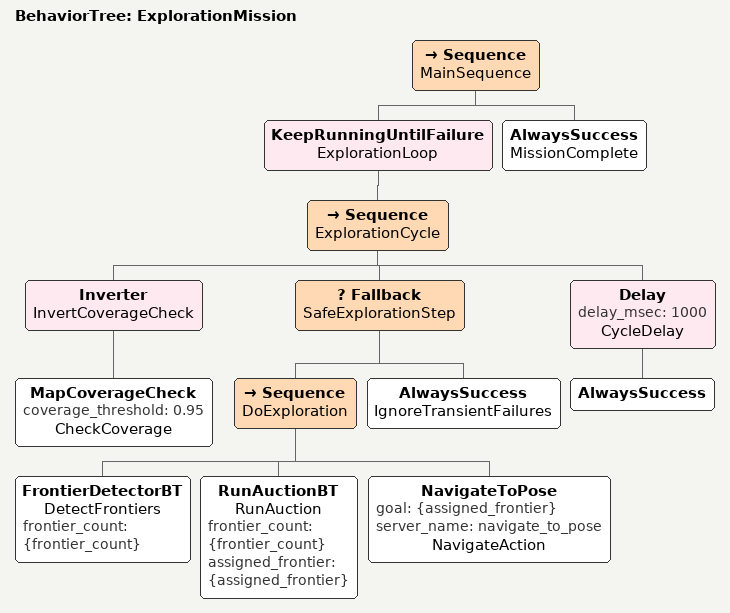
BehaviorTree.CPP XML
<?xml version="1.0"?>
<!-- mission_tree.xml -->
<!-- BehaviorTree.CPP v4 mission tree for exploration coordination -->

<root BTCPP_format="4" main_tree_to_execute="ExplorationMission">

  <BehaviorTree ID="ExplorationMission">
    <Sequence name="MainSequence">

      <!-- Repeat exploration until coverage threshold met -->
      <KeepRunningUntilFailure name="ExplorationLoop">
        <Sequence name="ExplorationCycle">

          <!-- Check if map coverage is sufficient -->
          <Inverter name="InvertCoverageCheck">
            <MapCoverageCheck coverage_threshold="0.95" name="CheckCoverage"/>
          </Inverter>

          <!-- Safely try to detect, auction, and navigate -->
          <Fallback name="SafeExplorationStep">
            <Sequence name="DoExploration">
              <!-- Detect frontiers -->
              <FrontierDetectorBT name="DetectFrontiers" frontier_count="{frontier_count}"/>

              <!-- Run Vickrey auction for task allocation -->
              <RunAuctionBT name="RunAuction"
                            frontier_count="{frontier_count}"
                            assigned_frontier="{assigned_frontier}"/>

              <!-- Navigate to assigned frontier -->
              <NavigateToPose goal="{assigned_frontier}"
                             server_name="navigate_to_pose"
                             name="NavigateAction"/>
            </Sequence>

            <!-- If any step fails (e.g. no frontiers, auction timeout, or nav failure),
                 we fall back here so the main loop continues -->
            <AlwaysSuccess name="IgnoreTransientFailures"/>
          </Fallback>

          <!-- Small delay before next cycle -->
          <Delay delay_msec="1000" name="CycleDelay">
            <AlwaysSuccess/>
          </Delay>

        </Sequence>
      </KeepRunningUntilFailure>

      <!-- Mission complete -->
      <AlwaysSuccess name="MissionComplete"/>

    </Sequence>
  </BehaviorTree>

</root>
